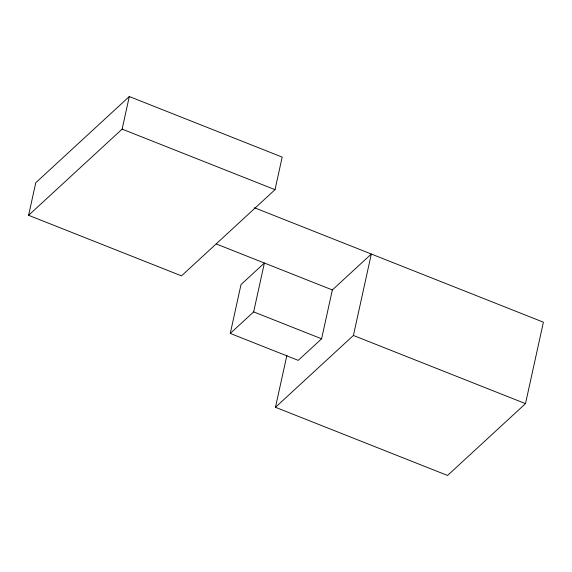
<?xml version="1.0" encoding="UTF-8"?>
<svg xmlns="http://www.w3.org/2000/svg" width="572" height="572" viewBox="0 0 572 572"><rect width="100%" height="100%" fill="white"/><g stroke="black" fill="none" stroke-linecap="round" stroke-linejoin="round"><path stroke-width="0.86" d="M28.6 215.308L35.764 182.733L129.293 96.539L282.182 157.1L275.018 189.675L181.488 275.868L28.6 215.308L122.129 129.115L129.293 96.539M230.273 333.44L241.012 284.577L264.393 263.027L253.653 311.89L230.273 333.44L298.219 360.353L321.6 338.81L332.346 289.947L371.314 254.032L353.41 335.464L275.468 407.293L447.554 475.461L525.496 403.632L543.4 322.193L254.476 207.75M275.468 407.293L286.901 355.312M122.129 129.115L275.018 189.675M216.33 243.994L332.346 289.947M353.41 335.464L525.496 403.632M253.653 311.89L321.6 338.81"/></g></svg>
